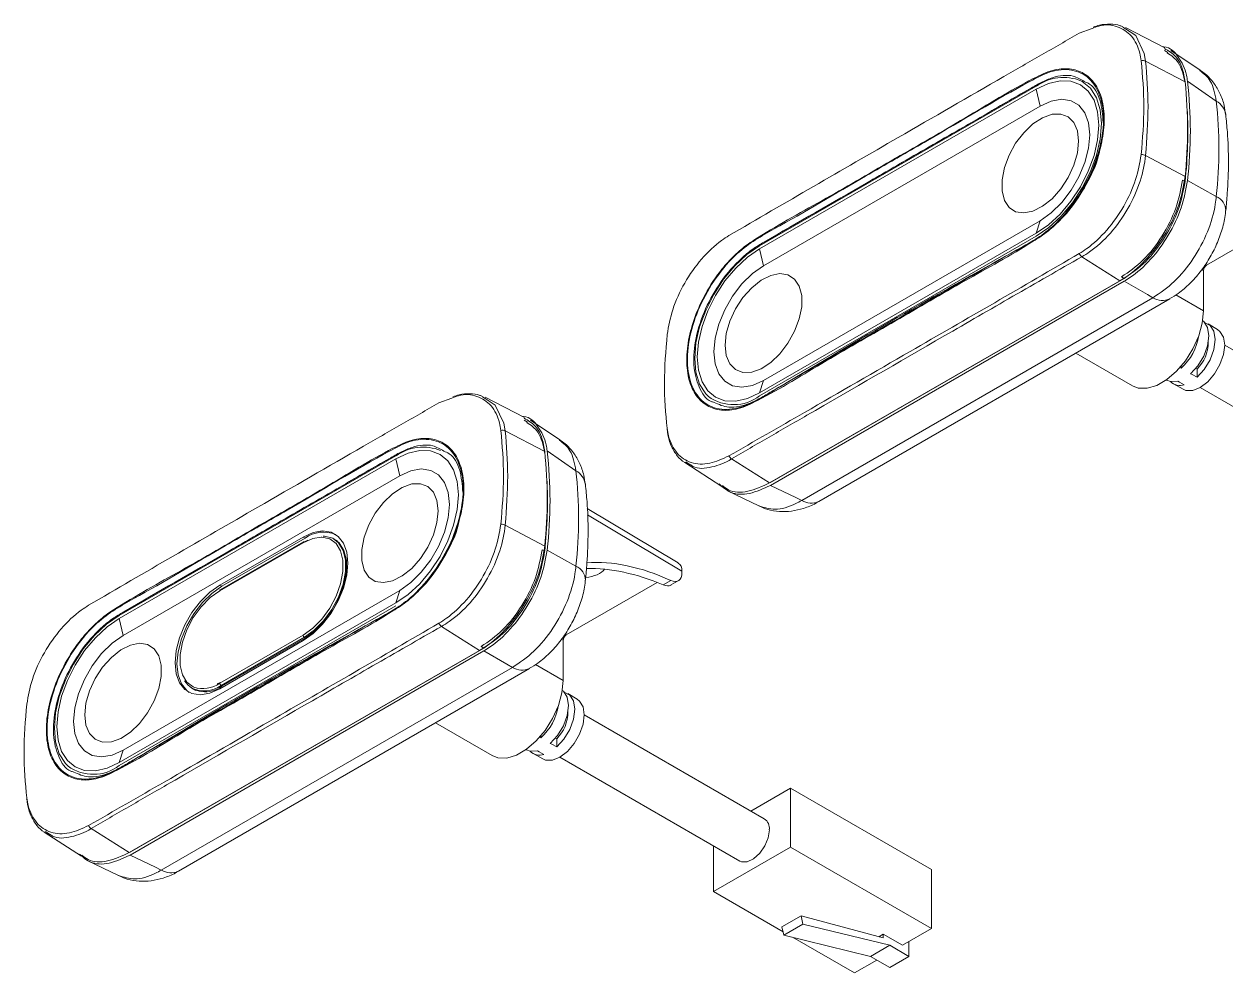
# Model space of a CAD drawing. Header units: millimetres. Extents: x 37 to 3702, y -325 to 1382.
# Drawn here: x 343.6 to 476.3, y 1006 to 1110.8 of the extents above; entities that cross this region are included whole.
import ezdxf

# ---------------------------------------------------------------- set-up
doc = ezdxf.new("R2010")
doc.units = ezdxf.units.MM
doc.layers.get('0').update_dxf_attribs({"lineweight": 20})

msp = doc.modelspace()

# ---------------------------------------------------------------- linework, layer by layer
at = {"color": 7, "linetype": 'Continuous', "lineweight": 20}
for p, q in [((461.54, 1110.32), (460.13, 1109.79)), ((464.95, 1110.45), (465.23, 1110.27)), ((469.58, 1108.19), (465.23, 1110.41)), ((469.92, 1107.68), (469.55, 1107.9)), ((473.46, 1105.72), (470.24, 1107.89)), ((471.81, 1104.42), (467.45, 1106.71)), ((475.25, 1102.31), (472.07, 1104.49)), ((455.38, 1103.95), (424.83, 1086.32)), ((424.83, 1085.99), (455.38, 1103.63)), ((455.44, 1104.09), (424.9, 1086.46)), ((455.81, 1101.75), (455.38, 1103.63)), ((455.47, 1104.1), (455.44, 1104.09)), ((425.26, 1084.12), (455.81, 1101.75)), ((471.81, 1093.96), (467.45, 1096.3)), ((471.8, 1093.41), (471.52, 1093.57)), ((472.07, 1093.54), (475.25, 1091.76)), ((484.21, 1089.98), (474.19, 1084.19)), ((425.26, 1071.46), (455.81, 1089.09)), ((455.81, 1089.09), (455.38, 1087.71)), ((424.83, 1070.07), (455.38, 1087.71)), ((424.83, 1069.74), (455.38, 1087.38)), ((425.26, 1084.12), (424.83, 1085.99)), ((464.61, 1082.47), (460.41, 1085.11)), ((473.84, 1083.58), (473.64, 1083.69)), ((473.84, 1083.58), (473.84, 1079.14)), ((464.61, 1082.47), (425.93, 1060.14)), ((426.03, 1060.18), (465.08, 1082.72)), ((426.04, 1059.87), (465.07, 1082.4)), ((465.08, 1082.72), (464.79, 1082.89)), ((429.47, 1058.21), (468.25, 1080.59)), ((431.35, 1058.08), (470.12, 1080.46)), ((473.84, 1079.14), (470.79, 1080.9)), ((475.4, 1077.08), (474.35, 1077.7)), ((496.05, 1063.88), (476.18, 1075.35)), ((459.74, 1074.47), (465.99, 1070.86)), ((471.2, 1072.89), (471.36, 1072.8)), ((471.36, 1072.8), (471.36, 1073.01)), ((473, 1072.79), (473.13, 1072.72)), ((473.13, 1071.8), (473.13, 1072.72)), ((425.26, 1071.46), (424.83, 1070.07)), ((469.76, 1071.51), (469.81, 1071.49)), ((470.52, 1071.08), (471.59, 1070.48)), ((473.48, 1070.67), (493.35, 1059.2)), ((390.83, 1069.5), (389.42, 1068.97)), ((394.24, 1069.63), (394.52, 1069.45)), ((398.87, 1067.37), (394.52, 1069.59)), ((401.1, 1063.6), (396.74, 1065.89)), ((399.21, 1066.86), (398.84, 1067.08)), ((402.75, 1064.9), (399.53, 1067.07)), ((414.62, 1066.05), (414.65, 1065.81)), ((384.67, 1063.13), (354.12, 1045.5)), ((384.73, 1063.27), (354.19, 1045.64)), ((384.76, 1063.28), (384.73, 1063.27)), ((404.54, 1061.49), (401.36, 1063.67)), ((354.12, 1045.17), (384.67, 1062.81)), ((385.1, 1060.93), (384.67, 1062.81)), ((416.55, 1062.39), (420.64, 1059.73)), ((417.13, 1062.18), (416.68, 1062.48)), ((425.93, 1060.14), (421.73, 1062.78)), ((354.55, 1043.29), (385.1, 1060.93)), ((421.28, 1059.28), (424.75, 1057.59)), ((426.03, 1060.18), (426.01, 1060.19)), ((415.85, 1051.3), (405.79, 1057.31)), ((416.25, 1050.39), (405.82, 1056.63)), ((401.1, 1053.14), (396.74, 1055.48)), ((374.42, 1054.15), (365.23, 1048.85)), ((374.63, 1054.03), (365.44, 1048.72)), ((374.63, 1054.03), (374.42, 1054.15)), ((374.56, 1053.63), (374.95, 1053.83)), ((378.22, 1053.7), (377.77, 1053.96)), ((374.42, 1053.54), (365.23, 1048.24)), ((374.46, 1053.64), (365.27, 1048.33)), ((401.09, 1052.59), (400.81, 1052.75)), ((401.36, 1052.72), (404.54, 1050.94)), ((416.25, 1050.39), (416.25, 1050.25)), ((365.44, 1048.72), (365.23, 1048.85)), ((413.5, 1049.16), (403.48, 1043.37)), ((414.18, 1048.88), (415.02, 1049.36)), ((415.03, 1048.87), (415.85, 1049.34)), ((354.55, 1030.64), (385.1, 1048.27)), ((385.1, 1048.27), (384.67, 1046.88)), ((354.12, 1029.25), (384.67, 1046.88)), ((354.12, 1028.92), (384.67, 1046.56)), ((354.55, 1043.29), (354.12, 1045.17)), ((365.23, 1038.02), (374.42, 1043.33)), ((393.9, 1041.65), (389.7, 1044.29)), ((355.32, 1019.36), (394.37, 1041.9)), ((365.23, 1037.41), (374.42, 1042.72)), ((374.56, 1043.09), (365.37, 1037.78)), ((365.44, 1037.7), (374.63, 1043.01)), ((374.56, 1043.09), (374.66, 1043.03)), ((394.37, 1041.9), (394.08, 1042.07)), ((403.13, 1042.76), (402.93, 1042.87)), ((403.13, 1042.76), (403.13, 1038.32)), ((393.9, 1041.65), (355.22, 1019.32)), ((355.33, 1019.05), (394.36, 1041.58)), ((358.76, 1017.38), (397.53, 1039.77)), ((360.64, 1017.25), (399.41, 1039.64)), ((403.13, 1038.32), (400.08, 1040.08)), ((365.27, 1038.11), (364.94, 1037.95)), ((362.12, 1037.47), (362.57, 1037.21)), ((365.37, 1037.78), (365.47, 1037.72)), ((404.69, 1036.26), (403.63, 1036.88)), ((425.34, 1023.06), (405.47, 1034.53)), ((389.03, 1033.65), (395.28, 1030.04)), ((400.49, 1032.07), (400.65, 1031.98)), ((400.65, 1031.98), (400.65, 1032.18)), ((402.29, 1031.97), (402.42, 1031.9)), ((402.42, 1030.98), (402.42, 1031.9)), ((354.55, 1030.64), (354.12, 1029.25)), ((399.05, 1030.69), (399.1, 1030.66)), ((399.81, 1030.26), (400.88, 1029.66)), ((402.77, 1029.85), (422.64, 1018.38)), ((423.86, 1023.91), (428.23, 1026.44)), ((443.79, 1017.46), (428.23, 1026.44)), ((428.23, 1026.44), (428.23, 1019.9)), ((343.9, 1025.23), (343.94, 1024.99)), ((345.84, 1021.57), (349.93, 1018.91)), ((346.42, 1021.36), (345.97, 1021.66)), ((355.22, 1019.32), (351.01, 1021.96)), ((355.32, 1019.36), (355.3, 1019.37)), ((419.74, 1015.01), (419.74, 1020.05)), ((428.23, 1019.9), (419.74, 1015.01)), ((443.79, 1010.92), (428.23, 1019.9)), ((350.57, 1018.46), (354.04, 1016.77)), ((443.79, 1017.46), (443.79, 1010.92)), ((427.41, 1010.58), (419.74, 1015.01)), ((429.41, 1012.33), (427.29, 1011.11)), ((429.61, 1011.43), (427.49, 1010.21)), ((429.61, 1011.43), (429.41, 1012.33)), ((429.41, 1012.33), (438.48, 1009.9)), ((439.19, 1009.09), (429.61, 1011.43)), ((427.49, 1010.21), (427.29, 1011.11)), ((437.07, 1007.86), (427.49, 1010.21)), ((438.48, 1010.31), (438, 1010.03)), ((438.48, 1010.31), (440.6, 1009.09)), ((438.48, 1009.9), (438.48, 1010.31)), ((443.79, 1010.92), (440.6, 1009.09)), ((435.3, 1006.03), (428.47, 1009.97)), ((439.19, 1009.09), (437.07, 1007.86)), ((441.31, 1007.86), (439.19, 1009.09)), ((441.31, 1009.5), (441.31, 1007.86)), ((437.77, 1007.45), (435.3, 1006.03)), ((439.19, 1006.64), (437.07, 1007.86)), ((441.31, 1007.86), (439.19, 1006.64))]:
    msp.add_line(p, q, dxfattribs=at)
at = {"color": 7, "linetype": 'Continuous', "lineweight": 20, "flags": 128}
for points in [[(465.23, 1110.27), (466.36, 1109.53), (467.3, 1107.57), (467.45, 1106.71), (467.45, 1106.71), (467.45, 1106.71)], [(455.38, 1087.38), (456.78, 1088.35), (458.13, 1089.59), (459.37, 1091.08), (460.46, 1092.74), (461.35, 1094.51), (462.01, 1096.32), (462.42, 1098.11), (462.56, 1099.81), (462.42, 1101.35), (462.01, 1102.67), (461.35, 1103.72), (460.46, 1104.46), (460.31, 1104.54)], [(455.38, 1103.63), (456.73, 1104.25), (458.02, 1104.54), (459.21, 1104.5), (460.26, 1104.11), (461.11, 1103.4), (461.75, 1102.39), (462.14, 1101.12), (462.28, 1099.65), (462.14, 1098.02), (461.75, 1096.3), (461.11, 1094.55), (460.26, 1092.85), (459.21, 1091.26), (458.02, 1089.83), (456.73, 1088.63), (455.38, 1087.71)], [(455.81, 1101.75), (457.03, 1102.29), (458.18, 1102.5), (459.22, 1102.34), (460.09, 1101.84), (460.74, 1101.02), (461.15, 1099.91), (461.29, 1098.59), (461.15, 1097.1), (460.74, 1095.53), (460.09, 1093.95), (459.22, 1092.45), (458.18, 1091.09), (457.03, 1089.96), (455.81, 1089.09)], [(460.05, 1097.87), (459.92, 1096.58), (459.52, 1095.21), (458.9, 1093.85), (458.08, 1092.6), (457.12, 1091.52), (456.07, 1090.69), (455.01, 1090.15), (454, 1089.95), (453.1, 1090.09), (452.37, 1090.56), (451.86, 1091.34), (451.6, 1092.38), (451.6, 1093.61), (451.86, 1094.95), (452.37, 1096.32), (453.1, 1097.64), (454, 1098.81), (455.01, 1099.78), (456.07, 1100.46), (457.12, 1100.84), (458.08, 1100.87), (458.9, 1100.56), (459.52, 1099.93), (459.92, 1099.01), (460.05, 1097.87)], [(424.83, 1086.32), (423.43, 1085.35), (422.09, 1084.1), (420.85, 1082.62), (419.76, 1080.96), (418.87, 1079.19), (418.2, 1077.38), (417.8, 1075.59), (417.66, 1073.89), (417.8, 1072.35), (418.2, 1071.03), (418.87, 1069.98), (419.17, 1069.67)], [(424.83, 1070.07), (423.49, 1069.45), (422.2, 1069.15), (421, 1069.2), (419.96, 1069.59), (419.1, 1070.3), (418.47, 1071.31), (418.07, 1072.58), (417.94, 1074.05), (418.07, 1075.68), (418.47, 1077.4), (419.1, 1079.15), (419.96, 1080.85), (421, 1082.44), (422.2, 1083.86), (423.49, 1085.06), (424.83, 1085.99)], [(425.26, 1071.46), (424.04, 1070.91), (422.88, 1070.71), (421.84, 1070.87), (420.97, 1071.37), (420.32, 1072.19), (419.92, 1073.29), (419.78, 1074.62), (419.92, 1076.11), (420.32, 1077.68), (420.97, 1079.26), (421.84, 1080.76), (422.88, 1082.12), (424.04, 1083.25), (425.26, 1084.12)], [(421.02, 1075.34), (421.15, 1074.2), (421.54, 1073.28), (422.17, 1072.65), (422.99, 1072.34), (423.95, 1072.37), (424.99, 1072.74), (426.05, 1073.43), (427.07, 1074.4), (427.96, 1075.57), (428.69, 1076.89), (429.2, 1078.26), (429.47, 1079.6), (429.47, 1080.83), (429.2, 1081.87), (428.69, 1082.65), (427.96, 1083.12), (427.07, 1083.26), (426.05, 1083.06), (424.99, 1082.52), (423.95, 1081.69), (422.99, 1080.61), (422.17, 1079.36), (421.54, 1078), (421.15, 1076.63), (421.02, 1075.34)], [(468.25, 1080.59), (467.64, 1080.94), (465.07, 1082.4)], [(473.84, 1079.14), (473.7, 1077.79), (473.31, 1076.37), (472.68, 1074.96), (471.85, 1073.63), (470.87, 1072.47), (469.79, 1071.54), (468.69, 1070.9), (467.61, 1070.59), (466.63, 1070.61), (465.99, 1070.86)], [(473.75, 1078.05), (473.87, 1077.95), (474.28, 1077.29), (474.42, 1076.37), (474.28, 1075.29), (473.87, 1074.15), (473.22, 1073.08), (472.42, 1072.2)], [(473.96, 1077.85), (474.57, 1077.53), (474.98, 1076.88), (475.12, 1075.96), (474.98, 1074.88), (474.57, 1073.74), (473.93, 1072.68), (473.13, 1071.8)], [(471.59, 1070.48), (471.9, 1070.36), (472.65, 1070.35), (473.48, 1070.68), (474.32, 1071.31), (475.07, 1072.19), (475.66, 1073.22), (476.04, 1074.31), (476.18, 1075.34), (476.04, 1076.23), (475.66, 1076.87), (475.4, 1077.08)], [(469.81, 1071.49), (470.21, 1071.34), (471.01, 1071.38)], [(471.72, 1070.98), (471.18, 1071.28), (471.01, 1071.38)], [(472.42, 1072.2), (472.6, 1072.1), (473.13, 1071.8)], [(394.52, 1069.45), (395.64, 1068.71), (396.59, 1066.75), (396.74, 1065.89), (396.74, 1065.89), (396.74, 1065.89)], [(384.67, 1062.81), (386.02, 1063.43), (387.31, 1063.72), (388.5, 1063.68), (389.55, 1063.29), (390.4, 1062.58), (391.04, 1061.57), (391.43, 1060.3), (391.57, 1058.83), (391.43, 1057.2), (391.04, 1055.48), (390.4, 1053.73), (389.55, 1052.03), (388.5, 1050.44), (387.31, 1049.01), (386.02, 1047.81), (384.67, 1046.88)], [(385.1, 1060.93), (386.31, 1061.47), (387.47, 1061.68), (388.51, 1061.52), (389.38, 1061.02), (390.03, 1060.2), (390.44, 1059.09), (390.58, 1057.76), (390.44, 1056.28), (390.03, 1054.71), (389.38, 1053.13), (388.51, 1051.63), (387.47, 1050.27), (386.31, 1049.14), (385.1, 1048.27)], [(389.34, 1057.05), (389.2, 1055.75), (388.81, 1054.39), (388.19, 1053.03), (387.37, 1051.78), (386.41, 1050.7), (385.36, 1049.87), (384.3, 1049.33), (383.29, 1049.13), (382.39, 1049.26), (381.66, 1049.74), (381.15, 1050.52), (380.89, 1051.56), (380.89, 1052.79), (381.15, 1054.13), (381.66, 1055.5), (382.39, 1056.81), (383.29, 1057.99), (384.3, 1058.95), (385.36, 1059.64), (386.41, 1060.02), (387.37, 1060.05), (388.19, 1059.74), (388.81, 1059.11), (389.2, 1058.19), (389.34, 1057.05)], [(426.04, 1059.87), (428.82, 1058.52), (429.47, 1058.21)], [(374.42, 1042.72), (375.52, 1043.5), (376.57, 1044.53), (377.5, 1045.75), (378.29, 1047.11), (378.88, 1048.53), (379.24, 1049.95), (379.37, 1051.29), (379.24, 1052.49), (378.88, 1053.49), (378.29, 1054.23), (377.5, 1054.69), (376.57, 1054.83), (375.52, 1054.65), (374.42, 1054.15)], [(374.42, 1043.33), (375.48, 1044.09), (376.47, 1045.1), (377.35, 1046.31), (378.06, 1047.64), (378.55, 1049.01), (378.81, 1050.36), (378.81, 1051.59), (378.55, 1052.64), (378.06, 1053.44), (377.35, 1053.95), (376.47, 1054.15), (376.41, 1054.15)], [(376.41, 1054.15), (375.48, 1054.01), (374.42, 1053.54)], [(377.77, 1053.96), (378.31, 1053.52), (378.83, 1052.69), (379.09, 1051.61), (379.09, 1050.34), (378.83, 1048.95), (378.31, 1047.53), (377.58, 1046.16), (376.68, 1044.91), (375.65, 1043.87), (374.56, 1043.09)], [(374.63, 1043.01), (375.73, 1043.8), (376.77, 1044.85), (377.68, 1046.1), (378.41, 1047.48), (378.93, 1048.91), (379.19, 1050.31), (379.19, 1051.59), (378.93, 1052.68), (378.41, 1053.51), (377.68, 1054.05), (376.77, 1054.25), (376.64, 1054.25)], [(365.23, 1048.85), (364.12, 1048.07), (363.08, 1047.04), (362.14, 1045.82), (361.36, 1044.46), (360.77, 1043.04), (360.4, 1041.62), (360.28, 1040.27), (360.4, 1039.07), (360.77, 1038.08), (361.36, 1037.33), (362.14, 1036.88), (363.08, 1036.74), (364.12, 1036.92), (365.23, 1037.41)], [(365.44, 1048.72), (364.34, 1047.94), (363.29, 1046.92), (362.35, 1045.7), (361.57, 1044.34), (360.98, 1042.91), (360.61, 1041.49), (360.49, 1040.15), (360.61, 1038.95), (360.98, 1037.95), (361.57, 1037.21), (361.83, 1037.01)], [(365.23, 1048.24), (364.17, 1047.48), (363.17, 1046.47), (362.29, 1045.26), (361.59, 1043.93), (361.09, 1042.55), (360.84, 1041.21), (360.84, 1039.98), (361.09, 1038.93), (361.59, 1038.13), (362.29, 1037.61), (362.36, 1037.59)], [(354.12, 1045.5), (352.72, 1044.53), (351.38, 1043.28), (350.14, 1041.8), (349.05, 1040.14), (348.16, 1038.37), (347.49, 1036.56), (347.08, 1034.76), (346.95, 1033.07), (347.08, 1031.53), (347.49, 1030.21), (348.16, 1029.16), (348.46, 1028.85)], [(354.12, 1029.25), (352.78, 1028.63), (351.49, 1028.33), (350.29, 1028.38), (349.25, 1028.77), (348.39, 1029.48), (347.75, 1030.49), (347.36, 1031.75), (347.23, 1033.23), (347.36, 1034.86), (347.75, 1036.58), (348.39, 1038.33), (349.25, 1040.03), (350.29, 1041.62), (351.49, 1043.04), (352.78, 1044.24), (354.12, 1045.17)], [(354.55, 1030.64), (353.33, 1030.09), (352.17, 1029.89), (351.13, 1030.05), (350.26, 1030.55), (349.61, 1031.37), (349.21, 1032.47), (349.07, 1033.8), (349.21, 1035.29), (349.61, 1036.86), (350.26, 1038.44), (351.13, 1039.94), (352.17, 1041.3), (353.33, 1042.43), (354.55, 1043.29)], [(350.31, 1034.52), (350.44, 1033.38), (350.83, 1032.46), (351.46, 1031.83), (352.27, 1031.52), (353.24, 1031.55), (354.28, 1031.92), (355.34, 1032.61), (356.35, 1033.58), (357.25, 1034.75), (357.98, 1036.07), (358.49, 1037.44), (358.76, 1038.78), (358.76, 1040.01), (358.49, 1041.05), (357.98, 1041.83), (357.25, 1042.3), (356.35, 1042.44), (355.34, 1042.24), (354.28, 1041.7), (353.24, 1040.87), (352.27, 1039.79), (351.46, 1038.54), (350.83, 1037.18), (350.44, 1035.81), (350.31, 1034.52)], [(397.53, 1039.77), (396.93, 1040.11), (394.36, 1041.58)], [(403.13, 1038.32), (402.99, 1036.97), (402.6, 1035.55), (401.97, 1034.13), (401.14, 1032.81), (400.16, 1031.65), (399.08, 1030.72), (397.98, 1030.08), (396.9, 1029.76), (395.92, 1029.79), (395.28, 1030.04)], [(403.04, 1037.23), (403.16, 1037.13), (403.57, 1036.47), (403.71, 1035.55), (403.57, 1034.47), (403.16, 1033.33), (402.51, 1032.26), (401.71, 1031.38)], [(403.25, 1037.03), (403.86, 1036.71), (404.27, 1036.06), (404.41, 1035.14), (404.27, 1034.06), (403.86, 1032.92), (403.22, 1031.86), (402.42, 1030.98)], [(400.88, 1029.66), (401.19, 1029.54), (401.94, 1029.53), (402.77, 1029.86), (403.61, 1030.49), (404.36, 1031.37), (404.95, 1032.4), (405.33, 1033.49), (405.47, 1034.52), (405.33, 1035.41), (404.95, 1036.05), (404.69, 1036.26)], [(401.71, 1031.38), (401.89, 1031.28), (402.42, 1030.98)], [(399.1, 1030.66), (399.5, 1030.52), (400.3, 1030.56)], [(401.01, 1030.16), (400.47, 1030.46), (400.3, 1030.56)], [(425.9, 1021.82), (425.77, 1020.95), (425.4, 1020.05), (424.84, 1019.24), (424.16, 1018.63), (423.46, 1018.3), (422.84, 1018.3), (422.64, 1018.38)], [(355.33, 1019.05), (358.11, 1017.7), (358.76, 1017.38)]]:
    msp.add_lwpolyline(points, dxfattribs=at)
at = {"color": 7, "linetype": 'Continuous', "lineweight": 20}
for centre, radius, start, end in [((467.15, 1106.09), 0.686, 64.5539, 106.0996), ((458.38, 1099.74), 5.17, 68.0541, 125.4088), ((423.78, 1099.19), 48.31, 353.7849, 6.2151), ((424.05, 1099.01), 48.34, 353.4967, 6.5033), ((455.53, 1103.97), 0.148, 125.0133, 186.2988), ((427.39, 1097.04), 48.15, 353.7132, 6.2868), ((474.25, 1100.49), 2.08, 9.0018, 61.0529), ((421.54, 1098.98), 50.57, 353.6729, 2.793), ((467.05, 1095.47), 0.92, 64.2712, 95.3492), ((474.55, 1090.15), 1.76, 1.8526, 66.3344), ((424.98, 1086.34), 0.148, 125.0133, 186.2988), ((460.86, 1085.75), 0.782, 201.0734, 234.856), ((469.3, 1082.21), 1.93, 236.9271, 295.4538), ((467.21, 1077.4), 6.2, 312.0441, 351.0301), ((470.32, 1075.62), 4.04, 314.015, 0.7526), ((471.24, 1072.32), 1.43, 223.5031, 289.6828), ((421.95, 1073.54), 4.76, 234.2166, 307.194), ((396.44, 1065.27), 0.686, 64.5539, 106.0996), ((414.82, 1066.07), 0.222, 154.3664, 186.932), ((387.67, 1058.92), 5.17, 68.0541, 125.4088), ((384.82, 1063.15), 0.148, 125.0133, 186.2988), ((353.07, 1058.37), 48.31, 353.7849, 6.2151), ((353.34, 1058.19), 48.34, 353.4967, 6.5033), ((422.15, 1063.42), 0.768, 202.0348, 236.5998), ((350.83, 1058.16), 50.57, 353.6729, 2.793), ((356.68, 1056.21), 48.15, 353.7132, 6.2868), ((403.54, 1059.67), 2.08, 9.0018, 61.0529), ((430.53, 1059.83), 1.93, 236.9537, 295.1251), ((396.34, 1054.65), 0.92, 64.2712, 95.3492), ((376.69, 1051.22), 3.49, 67.4716, 126.146), ((374.52, 1053.56), 0.0987, 125.0442, 186.268), ((374.5, 1053.55), 0.0998, 54.8867, 114.4743), ((403.84, 1049.33), 1.76, 1.8526, 66.3344), ((365.32, 1048.25), 0.0987, 125.0442, 186.268), ((354.27, 1045.52), 0.148, 125.0133, 186.2988), ((390.15, 1044.93), 0.782, 201.0734, 234.856), ((374.73, 1043.34), 0.308, 182.6294, 237.0819), ((398.59, 1041.39), 1.93, 236.9271, 295.4538), ((363.64, 1039.88), 2.82, 214.1404, 309.4556), ((363.34, 1040.74), 3.31, 252.6997, 304.6669), ((365.53, 1038.04), 0.308, 182.6294, 237.0819), ((363.49, 1040.28), 3.12, 243.9307, 306.9052), ((396.5, 1036.58), 6.2, 312.0441, 351.0301), ((399.61, 1034.8), 4.04, 314.015, 0.7526), ((400.52, 1031.5), 1.43, 223.5031, 289.6828), ((351.24, 1032.72), 4.76, 234.2166, 307.194), ((344.11, 1025.25), 0.222, 154.3664, 186.932), ((351.44, 1022.6), 0.768, 202.0348, 236.5998), ((424.64, 1022), 1.27, 352.0769, 56.6109), ((359.82, 1019.01), 1.93, 236.9537, 295.1251)]:
    msp.add_arc(centre, radius, start, end, dxfattribs=at)
for centre, major_axis, ratio, start_param, end_param in [((474.19, 1083.79), (0.25, 0.433), 0.577382, 0.785165, 2.355961), ((417.84, 1019.29), (-17.05, 30.57), 0.567218, 5.622266, 6.027837), ((414.84, 1049.57), (1, 1.73), 0.577382, 5.497858, 6.274457), ((405.32, 1051.17), (2.6, 0.04), 0.567125, 4.823392, 5.870221), ((417.1, 1018.86), (-17.96, 30.04), 0.587369, 5.604802, 5.95936), ((414.86, 1051.08), (-0.97, 1.75), 0.567218, 2.480674, 3.935499), ((414.02, 1050.59), (-1.03, 1.72), 0.587369, 2.46321, 3.132556), ((403.48, 1042.96), (0.25, 0.433), 0.577382, 0.785165, 2.355961)]:
    msp.add_ellipse(centre, major_axis=major_axis, ratio=ratio, start_param=start_param, end_param=end_param, dxfattribs=at)
for points, knots in [([(460.13, 1109.79), (458.74, 1109), (455.96, 1107.42), (449.29, 1103.56), (440.9, 1098.72), (430.78, 1092.89), (424.55, 1089.26), (421.44, 1087.45)], [0, 0, 0, 0, 0.107768, 0.215548, 0.517018, 0.758508, 1, 1, 1, 1]), ([(466.96, 1106.75), (466.91, 1107.03), (466.74, 1108.11), (465.98, 1109.62), (464.38, 1110.64), (462.8, 1110.84), (461.79, 1110.42), (461.54, 1110.32)], [0, 0, 0, 0, 0.097066, 0.369113, 0.64102, 0.913399, 1, 1, 1, 1]), ([(464.94, 1110.5), (464.84, 1110.54), (464.42, 1110.75), (463.55, 1110.82), (462.54, 1110.77), (461.9, 1110.54), (461.67, 1110.46)], [0, 0, 0, 0, 0.105686, 0.452806, 0.804291, 1, 1, 1, 1]), ([(469.36, 1108.31), (469.4, 1108.3), (470.14, 1108.27), (471.14, 1107.24), (471.88, 1105.77), (472.04, 1104.71), (472.07, 1104.49)], [0, 0, 0, 0, 0.024662, 0.454363, 0.883987, 1, 1, 1, 1]), ([(469.53, 1108.11), (469.97, 1107.85), (470.99, 1107.27), (471.61, 1105.76), (471.77, 1104.67), (471.81, 1104.42)], [0, 0, 0, 0, 0.372935, 0.860065, 1, 1, 1, 1]), ([(471.8, 1104.31), (471.62, 1105.14), (471.3, 1106.65), (470.28, 1107.33), (469.82, 1107.63)], [0, 0, 0, 0, 0.549798, 1, 1, 1, 1]), ([(439.85, 1096.01), (442.4, 1097.46), (447.47, 1100.33), (453.24, 1103.94), (457.16, 1105.82), (459.07, 1105.96), (460.67, 1105.46), (461.9, 1104.32), (462.69, 1102.6), (462.97, 1100.37), (462.69, 1097.83), (461.9, 1095.19), (460.77, 1092.84), (459.48, 1090.87), (458.15, 1089.27), (456.65, 1087.85), (453.07, 1085.53), (447.46, 1082.5), (439.83, 1077.99), (432.19, 1073.71), (426.42, 1070.09), (422.49, 1068.21), (420.58, 1068.07), (418.98, 1068.57), (417.75, 1069.71), (416.96, 1071.43), (416.68, 1073.65), (416.96, 1076.19), (417.75, 1078.83), (418.88, 1081.18), (420.17, 1083.15), (421.5, 1084.75), (423, 1086.18), (426.58, 1088.5), (432.2, 1091.52), (437.28, 1094.52), (439.84, 1096), (439.85, 1096.01)], [0, 0, 0, 0, 0.069696, 0.138339, 0.157946, 0.176338, 0.194408, 0.212473, 0.230898, 0.249766, 0.268634, 0.287059, 0.305124, 0.318688, 0.332377, 0.346246, 0.361265, 0.430008, 0.499802, 0.569596, 0.638339, 0.657946, 0.676338, 0.694408, 0.712473, 0.730898, 0.749766, 0.768634, 0.787059, 0.805124, 0.818688, 0.832377, 0.846246, 0.861265, 0.930008, 0.999802, 1, 1, 1, 1]), ([(439.83, 1095.91), (440.06, 1096.04), (441.24, 1096.72), (446.19, 1099.57), (451.63, 1102.88), (457.05, 1105.74), (459.36, 1105.89), (461.3, 1104.97), (462.55, 1102.99), (462.95, 1100.22), (462.46, 1096.95), (461.15, 1093.55), (459.16, 1090.42), (456.93, 1088.11), (454.81, 1086.72), (444.96, 1081.29), (435.08, 1075.6), (425.23, 1069.64), (423.12, 1068.5), (420.85, 1068.07), (418.77, 1068.73), (417.34, 1070.46), (416.72, 1073.07), (416.99, 1076.25), (418.11, 1079.65), (419.95, 1082.88), (422.15, 1085.43), (424.39, 1087.03), (429.11, 1089.66), (434.26, 1092.7), (438.72, 1095.27), (439.83, 1095.91)], [0, 0, 0, 0, 0.006471, 0.032357, 0.135897, 0.156416, 0.180069, 0.203755, 0.227399, 0.251086, 0.274716, 0.298403, 0.322064, 0.345727, 0.362781, 0.379938, 0.616517, 0.633607, 0.650629, 0.674295, 0.697956, 0.721623, 0.745287, 0.768946, 0.792617, 0.816285, 0.839953, 0.858653, 0.877532, 0.969736, 1, 1, 1, 1]), ([(466.96, 1096.39), (467.11, 1098.18), (467.4, 1101.81), (467.11, 1105.09), (466.96, 1106.75)], [0, 0, 0, 0, 0.495408, 1, 1, 1, 1]), ([(467.45, 1106.71), (467.58, 1105.07), (467.85, 1101.77), (467.58, 1098.13), (467.45, 1096.3)], [0, 0, 0, 0, 0.496084, 1, 1, 1, 1]), ([(475.25, 1102.31), (475.1, 1103.12), (474.81, 1104.6), (473.86, 1105.34), (473.42, 1105.68)], [0, 0, 0, 0, 0.5440081, 1, 1, 1, 1]), ([(476.27, 1100.81), (476.23, 1101.15), (476.14, 1101.96), (475.71, 1103.14), (475.01, 1104.31), (474.25, 1105.19), (473.67, 1105.57), (473.45, 1105.71)], [0, 0, 0, 0, 0.171796, 0.413128, 0.643512, 0.868982, 1, 1, 1, 1]), ([(460.65, 1104.47), (460.26, 1104.71), (459.3, 1105.3), (457.57, 1105.08), (455.92, 1104.39), (454.22, 1103.4), (451.22, 1101.68), (446.4, 1098.89), (442.43, 1096.6), (440.17, 1095.3)], [0, 0, 0, 0, 0.0778926, 0.1946452, 0.2544754, 0.3145689, 0.4362356, 0.6795692, 1, 1, 1, 1]), ([(462.77, 1099.92), (462.7, 1100.76), (462.55, 1102.5), (461.69, 1104.04), (460.86, 1104.39), (460.65, 1104.47)], [0, 0, 0, 0, 0.411339, 0.852522, 1, 1, 1, 1]), ([(476.31, 1090.22), (476.36, 1090.84), (476.53, 1092.65), (476.63, 1095.56), (476.54, 1098.47), (476.36, 1100.18), (476.3, 1100.82)], [0, 0, 0, 0, 0.169509, 0.48991, 0.810892, 1, 1, 1, 1]), ([(419.8, 1069.03), (420.32, 1068.8), (421.46, 1068.29), (423.37, 1068.71), (425.05, 1069.57), (426.75, 1070.6), (429.75, 1072.3), (435.62, 1075.71), (443.93, 1080.47), (451.06, 1084.67), (455.4, 1087.09), (457.26, 1088.33), (459.33, 1090.47), (461.17, 1093.44), (462.23, 1095.8), (462.39, 1096.96), (462.4, 1097.1)], [0, 0, 0, 0, 0.045437, 0.099708, 0.127781, 0.155947, 0.212409, 0.325333, 0.543286, 0.761239, 0.7954, 0.829731, 0.883992, 0.938254, 0.992566, 1, 1, 1, 1]), ([(460.13, 1085.47), (460.4, 1085.64), (461.45, 1086.31), (463.22, 1087.97), (465.11, 1090.64), (466.47, 1093.59), (466.8, 1095.48), (466.96, 1096.39)], [0, 0, 0, 0, 0.083038, 0.316192, 0.548943, 0.781924, 1, 1, 1, 1]), ([(467.45, 1096.3), (467.45, 1096.3), (467.36, 1095.39), (466.94, 1093.41), (465.58, 1090.38), (463.62, 1087.62), (461.78, 1085.95), (460.7, 1085.27), (460.41, 1085.11), (460.41, 1085.11)], [0, 0, 0, 0, 0.000004, 0.218071, 0.451333, 0.684269, 0.917217, 0.999996, 1, 1, 1, 1]), ([(440.17, 1095.3), (439.94, 1095.16), (438.76, 1094.48), (433.81, 1091.62), (428.68, 1088.68), (424.05, 1085.99), (422.41, 1084.64), (420.51, 1082.47), (418.75, 1079.38), (417.68, 1076.14), (417.42, 1073.08), (418.05, 1070.68), (418.92, 1069.28), (419.69, 1069.06), (419.8, 1069.03)], [0, 0, 0, 0, 0.021693, 0.108466, 0.455556, 0.494165, 0.533542, 0.60924, 0.68494, 0.760645, 0.836313, 0.911999, 0.987693, 1, 1, 1, 1]), ([(471.81, 1093.96), (471.63, 1092.93), (471.27, 1090.88), (469.75, 1087.69), (467.72, 1084.9), (465.89, 1083.25), (464.85, 1082.61), (464.61, 1082.47)], [0, 0, 0, 0, 0.233384, 0.46678, 0.699911, 0.933078, 1, 1, 1, 1]), ([(464.79, 1082.89), (465.61, 1083.45), (467.24, 1084.59), (469.35, 1087.34), (470.94, 1090.48), (471.33, 1092.54), (471.52, 1093.57)], [0, 0, 0, 0, 0.249986, 0.499908, 0.749792, 1, 1, 1, 1]), ([(472.07, 1093.54), (471.89, 1092.54), (471.53, 1090.53), (470.04, 1087.44), (468.06, 1084.73), (466.28, 1083.15), (465.28, 1082.53), (465.07, 1082.4)], [0, 0, 0, 0, 0.2342978, 0.4686046, 0.7027194, 0.9367922, 1, 1, 1, 1]), ([(465.08, 1082.72), (465.89, 1083.29), (467.52, 1084.43), (469.63, 1087.18), (471.23, 1090.32), (471.61, 1092.38), (471.8, 1093.41)], [0, 0, 0, 0, 0.249986, 0.499908, 0.749792, 1, 1, 1, 1]), ([(468.25, 1080.59), (469.05, 1081.13), (470.66, 1082.22), (472.79, 1084.84), (474.38, 1087.84), (475.08, 1090.23), (475.22, 1091.49), (475.25, 1091.76)], [0, 0, 0, 0, 0.23356, 0.467187, 0.700629, 0.933981, 1, 1, 1, 1]), ([(470.11, 1080.49), (470.43, 1080.67), (471.21, 1081.13), (472.35, 1082.13), (473.51, 1083.42), (474.51, 1084.89), (475.34, 1086.49), (475.93, 1088.17), (476.25, 1089.43), (476.28, 1090.1), (476.28, 1090.21)], [0, 0, 0, 0, 0.097163, 0.239615, 0.383446, 0.529447, 0.674219, 0.821837, 0.97127, 1, 1, 1, 1]), ([(421.44, 1087.45), (421.16, 1087.28), (420.13, 1086.61), (418.36, 1084.94), (416.48, 1082.27), (415.12, 1079.31), (414.78, 1077.44), (414.62, 1076.53)], [0, 0, 0, 0, 0.0830377, 0.3161923, 0.5489431, 0.7819244, 1, 1, 1, 1]), ([(421.44, 1063.13), (424.22, 1064.72), (430.88, 1068.54), (440.67, 1074.21), (450.78, 1080.03), (457.01, 1083.66), (460.13, 1085.47)], [0, 0, 0, 0, 0.215547, 0.517017, 0.758508, 1, 1, 1, 1]), ([(460.41, 1085.11), (457.87, 1083.66), (452.79, 1080.75), (442.69, 1074.9), (433.71, 1069.72), (425.86, 1065.2), (423.11, 1063.59), (421.73, 1062.78)], [0, 0, 0, 0, 0.196126, 0.392261, 0.784522, 0.89226, 1, 1, 1, 1]), ([(414.62, 1076.53), (414.47, 1074.73), (414.16, 1071.11), (414.46, 1067.82), (414.62, 1066.17)], [0, 0, 0, 0, 0.495408, 1, 1, 1, 1]), ([(396.25, 1065.93), (396.2, 1066.21), (396.03, 1067.29), (395.27, 1068.8), (393.67, 1069.82), (392.09, 1070.02), (391.08, 1069.6), (390.83, 1069.5)], [0, 0, 0, 0, 0.097066, 0.369113, 0.64102, 0.913399, 1, 1, 1, 1]), ([(394.23, 1069.67), (394.13, 1069.72), (393.71, 1069.93), (392.84, 1070), (391.83, 1069.95), (391.19, 1069.72), (390.96, 1069.64)], [0, 0, 0, 0, 0.105686, 0.452806, 0.804291, 1, 1, 1, 1]), ([(389.42, 1068.97), (388.03, 1068.18), (385.25, 1066.6), (378.58, 1062.74), (370.19, 1057.9), (360.07, 1052.07), (353.84, 1048.44), (350.73, 1046.63)], [0, 0, 0, 0, 0.107768, 0.215548, 0.517018, 0.758508, 1, 1, 1, 1]), ([(398.65, 1067.49), (398.69, 1067.48), (399.43, 1067.45), (400.43, 1066.42), (401.17, 1064.95), (401.33, 1063.89), (401.36, 1063.67)], [0, 0, 0, 0, 0.024662, 0.454363, 0.883987, 1, 1, 1, 1]), ([(398.82, 1067.29), (399.26, 1067.03), (400.28, 1066.45), (400.9, 1064.94), (401.06, 1063.85), (401.1, 1063.6)], [0, 0, 0, 0, 0.372935, 0.860065, 1, 1, 1, 1]), ([(396.25, 1055.57), (396.4, 1057.36), (396.69, 1060.99), (396.4, 1064.27), (396.25, 1065.93)], [0, 0, 0, 0, 0.495408, 1, 1, 1, 1]), ([(396.74, 1065.89), (396.87, 1064.25), (397.14, 1060.95), (396.87, 1057.31), (396.74, 1055.48)], [0, 0, 0, 0, 0.496084, 1, 1, 1, 1]), ([(401.09, 1063.49), (400.91, 1064.32), (400.59, 1065.83), (399.57, 1066.51), (399.11, 1066.81)], [0, 0, 0, 0, 0.549798, 1, 1, 1, 1]), ([(414.62, 1066.17), (414.66, 1065.88), (414.85, 1064.8), (415.61, 1063.29), (417.2, 1062.24), (419.23, 1062.12), (420.72, 1062.8), (421.44, 1063.13)], [0, 0, 0, 0, 0.083044, 0.315793, 0.548421, 0.781453, 1, 1, 1, 1]), ([(414.65, 1065.81), (414.67, 1065.64), (414.75, 1065.04), (415.09, 1064.11), (415.69, 1063.11), (416.4, 1062.42), (416.94, 1062.19), (417.14, 1062.11)], [0, 0, 0, 0, 0.095145, 0.33891, 0.597337, 0.851141, 1, 1, 1, 1]), ([(369.14, 1055.19), (371.69, 1056.64), (376.76, 1059.51), (382.53, 1063.12), (386.45, 1065), (388.36, 1065.14), (389.96, 1064.64), (391.19, 1063.5), (391.98, 1061.77), (392.26, 1059.55), (391.98, 1057.01), (391.19, 1054.37), (390.06, 1052.02), (388.77, 1050.05), (387.44, 1048.45), (385.94, 1047.03), (382.36, 1044.71), (376.74, 1041.68), (369.11, 1037.17), (361.48, 1032.89), (355.71, 1029.27), (351.78, 1027.39), (349.87, 1027.25), (348.27, 1027.75), (347.04, 1028.89), (346.25, 1030.61), (345.97, 1032.83), (346.25, 1035.37), (347.04, 1038.01), (348.17, 1040.36), (349.46, 1042.33), (350.79, 1043.93), (352.29, 1045.36), (355.87, 1047.68), (361.48, 1050.7), (366.57, 1053.7), (369.13, 1055.18), (369.14, 1055.19)], [0, 0, 0, 0, 0.069696, 0.138339, 0.157946, 0.176338, 0.194408, 0.212473, 0.230898, 0.249766, 0.268634, 0.287059, 0.305124, 0.318688, 0.332377, 0.346246, 0.361265, 0.430008, 0.499802, 0.569596, 0.638339, 0.657946, 0.676338, 0.694408, 0.712473, 0.730898, 0.749766, 0.768634, 0.787059, 0.805124, 0.818688, 0.832377, 0.846246, 0.861265, 0.930008, 0.999802, 1, 1, 1, 1]), ([(369.11, 1055.09), (369.35, 1055.22), (370.53, 1055.9), (375.48, 1058.74), (380.92, 1062.05), (386.33, 1064.92), (388.65, 1065.07), (390.59, 1064.14), (391.83, 1062.17), (392.24, 1059.4), (391.75, 1056.13), (390.44, 1052.73), (388.45, 1049.6), (386.22, 1047.28), (384.1, 1045.9), (374.25, 1040.47), (364.37, 1034.78), (354.52, 1028.82), (352.41, 1027.68), (350.14, 1027.24), (348.06, 1027.91), (346.63, 1029.64), (346.01, 1032.24), (346.28, 1035.43), (347.4, 1038.83), (349.24, 1042.06), (351.44, 1044.61), (353.68, 1046.21), (358.4, 1048.84), (363.55, 1051.88), (368.01, 1054.45), (369.11, 1055.09)], [0, 0, 0, 0, 0.006471, 0.032357, 0.135897, 0.156416, 0.180069, 0.203755, 0.227399, 0.251086, 0.274716, 0.298403, 0.322064, 0.345727, 0.362781, 0.379938, 0.616517, 0.633607, 0.650629, 0.674295, 0.697956, 0.721623, 0.745287, 0.768946, 0.792617, 0.816285, 0.839953, 0.858653, 0.877532, 0.969736, 1, 1, 1, 1]), ([(404.54, 1061.49), (404.39, 1062.3), (404.1, 1063.78), (403.15, 1064.52), (402.71, 1064.86)], [0, 0, 0, 0, 0.544008, 1, 1, 1, 1]), ([(405.56, 1059.99), (405.52, 1060.32), (405.42, 1061.13), (404.99, 1062.32), (404.3, 1063.49), (403.54, 1064.37), (402.96, 1064.75), (402.74, 1064.89)], [0, 0, 0, 0, 0.171796, 0.413128, 0.643512, 0.868982, 1, 1, 1, 1]), ([(389.94, 1063.65), (389.55, 1063.89), (388.59, 1064.48), (386.86, 1064.26), (385.21, 1063.57), (383.51, 1062.58), (380.51, 1060.86), (375.69, 1058.07), (371.72, 1055.78), (369.46, 1054.48)], [0, 0, 0, 0, 0.0778926, 0.1946452, 0.2544754, 0.3145689, 0.4362356, 0.6795692, 1, 1, 1, 1]), ([(392.06, 1059.1), (391.98, 1059.94), (391.84, 1061.68), (390.98, 1063.22), (390.15, 1063.57), (389.94, 1063.65)], [0, 0, 0, 0, 0.411339, 0.852522, 1, 1, 1, 1]), ([(421.73, 1062.78), (421.73, 1062.78), (421, 1062.34), (419.5, 1061.78), (417.87, 1061.64), (417.24, 1062.1), (417.13, 1062.18)], [0, 0, 0, 0, 0.0000083, 0.4363292, 0.9027395, 1, 1, 1, 1]), ([(405.59, 1049.39), (405.65, 1050.02), (405.82, 1051.83), (405.92, 1054.74), (405.83, 1057.65), (405.65, 1059.36), (405.59, 1060)], [0, 0, 0, 0, 0.169509, 0.48991, 0.810892, 1, 1, 1, 1]), ([(426.04, 1059.87), (425.25, 1059.51), (423.67, 1058.78), (421.64, 1058.88), (420.76, 1059.67), (420.37, 1060.02)], [0, 0, 0, 0, 0.357412, 0.714838, 1, 1, 1, 1]), ([(425.93, 1060.14), (425.12, 1059.77), (423.5, 1059.04), (421.66, 1059.06), (420.93, 1059.67), (420.72, 1059.85)], [0, 0, 0, 0, 0.413496, 0.827016, 1, 1, 1, 1]), ([(424.74, 1057.6), (425.06, 1057.45), (425.79, 1057.12), (427.02, 1056.94), (428.37, 1056.98), (429.72, 1057.31), (430.72, 1057.69), (431.24, 1058.03), (431.34, 1058.1)], [0, 0, 0, 0, 0.1527887, 0.3445314, 0.5401761, 0.7370782, 0.9481365, 1, 1, 1, 1]), ([(424.76, 1057.61), (425.33, 1057.42), (426.53, 1057.02), (428.25, 1057.53), (429.25, 1058.08), (429.47, 1058.21)], [0, 0, 0, 0, 0.417227, 0.871484, 1, 1, 1, 1]), ([(349.09, 1028.21), (349.61, 1027.98), (350.75, 1027.47), (352.66, 1027.89), (354.33, 1028.75), (356.04, 1029.77), (359.04, 1031.48), (364.91, 1034.89), (373.22, 1039.65), (380.35, 1043.85), (384.69, 1046.27), (386.55, 1047.51), (388.62, 1049.65), (390.46, 1052.62), (391.52, 1054.98), (391.67, 1056.14), (391.69, 1056.28)], [0, 0, 0, 0, 0.045437, 0.099708, 0.127781, 0.155947, 0.212409, 0.325333, 0.543286, 0.761239, 0.7954, 0.829731, 0.883992, 0.938254, 0.992566, 1, 1, 1, 1]), ([(389.42, 1044.65), (389.69, 1044.82), (390.74, 1045.49), (392.51, 1047.14), (394.4, 1049.82), (395.76, 1052.77), (396.09, 1054.65), (396.25, 1055.57)], [0, 0, 0, 0, 0.083038, 0.316192, 0.548943, 0.781924, 1, 1, 1, 1]), ([(396.74, 1055.48), (396.74, 1055.48), (396.65, 1054.57), (396.22, 1052.58), (394.87, 1049.56), (392.91, 1046.8), (391.07, 1045.13), (389.98, 1044.45), (389.7, 1044.29), (389.7, 1044.29)], [0, 0, 0, 0, 0.000004, 0.218071, 0.451333, 0.684269, 0.917217, 0.999996, 1, 1, 1, 1]), ([(369.46, 1054.48), (369.23, 1054.34), (368.05, 1053.66), (363.1, 1050.8), (357.97, 1047.86), (353.34, 1045.16), (351.7, 1043.82), (349.8, 1041.65), (348.04, 1038.56), (346.97, 1035.32), (346.71, 1032.26), (347.34, 1029.86), (348.21, 1028.46), (348.98, 1028.24), (349.09, 1028.21)], [0, 0, 0, 0, 0.021693, 0.108466, 0.455556, 0.494165, 0.533542, 0.60924, 0.68494, 0.760645, 0.836313, 0.911999, 0.987693, 1, 1, 1, 1]), ([(401.1, 1053.14), (400.92, 1052.11), (400.56, 1050.06), (399.04, 1046.87), (397.01, 1044.08), (395.18, 1042.43), (394.13, 1041.79), (393.9, 1041.65)], [0, 0, 0, 0, 0.233384, 0.46678, 0.699911, 0.933078, 1, 1, 1, 1]), ([(394.08, 1042.07), (394.9, 1042.63), (396.53, 1043.77), (398.64, 1046.52), (400.23, 1049.66), (400.62, 1051.72), (400.81, 1052.75)], [0, 0, 0, 0, 0.249986, 0.499908, 0.749792, 1, 1, 1, 1]), ([(401.36, 1052.72), (401.18, 1051.72), (400.82, 1049.71), (399.33, 1046.62), (397.35, 1043.91), (395.57, 1042.33), (394.57, 1041.71), (394.36, 1041.58)], [0, 0, 0, 0, 0.2342978, 0.4686046, 0.7027194, 0.9367922, 1, 1, 1, 1]), ([(394.37, 1041.9), (395.18, 1042.47), (396.81, 1043.61), (398.92, 1046.36), (400.52, 1049.5), (400.9, 1051.56), (401.09, 1052.59)], [0, 0, 0, 0, 0.249986, 0.499908, 0.749792, 1, 1, 1, 1]), ([(397.53, 1039.77), (398.34, 1040.31), (399.95, 1041.4), (402.08, 1044.02), (403.67, 1047.02), (404.37, 1049.41), (404.51, 1050.67), (404.54, 1050.94)], [0, 0, 0, 0, 0.23356, 0.467187, 0.700629, 0.933981, 1, 1, 1, 1]), ([(399.4, 1039.67), (399.72, 1039.85), (400.5, 1040.31), (401.64, 1041.31), (402.8, 1042.6), (403.8, 1044.07), (404.63, 1045.67), (405.22, 1047.35), (405.54, 1048.61), (405.57, 1049.28), (405.57, 1049.39)], [0, 0, 0, 0, 0.097163, 0.239615, 0.383446, 0.529447, 0.674219, 0.821837, 0.97127, 1, 1, 1, 1]), ([(350.73, 1046.63), (350.45, 1046.45), (349.42, 1045.79), (347.65, 1044.12), (345.77, 1041.45), (344.41, 1038.49), (344.07, 1036.62), (343.91, 1035.71)], [0, 0, 0, 0, 0.0830377, 0.3161923, 0.5489431, 0.7819244, 1, 1, 1, 1]), ([(350.73, 1022.31), (353.51, 1023.9), (360.17, 1027.72), (369.96, 1033.39), (380.07, 1039.21), (386.3, 1042.84), (389.42, 1044.65)], [0, 0, 0, 0, 0.215547, 0.517017, 0.758508, 1, 1, 1, 1]), ([(389.7, 1044.29), (387.16, 1042.84), (382.08, 1039.93), (371.98, 1034.08), (363, 1028.9), (355.15, 1024.38), (352.39, 1022.77), (351.01, 1021.96)], [0, 0, 0, 0, 0.196126, 0.392261, 0.784522, 0.89226, 1, 1, 1, 1]), ([(343.91, 1035.71), (343.75, 1033.91), (343.45, 1030.29), (343.75, 1027), (343.91, 1025.35)], [0, 0, 0, 0, 0.495408, 1, 1, 1, 1]), ([(343.91, 1025.35), (343.95, 1025.06), (344.14, 1023.98), (344.9, 1022.47), (346.49, 1021.42), (348.52, 1021.3), (350.01, 1021.98), (350.73, 1022.31)], [0, 0, 0, 0, 0.083044, 0.315793, 0.548421, 0.781453, 1, 1, 1, 1]), ([(343.94, 1024.99), (343.96, 1024.82), (344.04, 1024.22), (344.38, 1023.29), (344.98, 1022.29), (345.69, 1021.6), (346.23, 1021.37), (346.43, 1021.29)], [0, 0, 0, 0, 0.0951447, 0.3389104, 0.5973374, 0.8511405, 1, 1, 1, 1]), ([(351.01, 1021.96), (351.01, 1021.96), (350.29, 1021.52), (348.79, 1020.96), (347.16, 1020.82), (346.52, 1021.28), (346.42, 1021.36)], [0, 0, 0, 0, 0.0000083, 0.4363292, 0.9027395, 1, 1, 1, 1]), ([(355.22, 1019.32), (354.41, 1018.95), (352.79, 1018.22), (350.95, 1018.24), (350.22, 1018.85), (350, 1019.03)], [0, 0, 0, 0, 0.413496, 0.827016, 1, 1, 1, 1]), ([(355.33, 1019.05), (354.54, 1018.69), (352.96, 1017.96), (350.96, 1018.05), (350.1, 1018.82), (349.73, 1019.15)], [0, 0, 0, 0, 0.363257, 0.726527, 1, 1, 1, 1]), ([(354.03, 1016.78), (354.35, 1016.63), (355.07, 1016.3), (356.31, 1016.12), (357.66, 1016.16), (359.01, 1016.49), (360.01, 1016.87), (360.53, 1017.21), (360.63, 1017.28)], [0, 0, 0, 0, 0.1527887, 0.3445314, 0.5401761, 0.7370782, 0.9481365, 1, 1, 1, 1]), ([(354.05, 1016.79), (354.62, 1016.6), (355.82, 1016.2), (357.54, 1016.71), (358.54, 1017.26), (358.76, 1017.38)], [0, 0, 0, 0, 0.417227, 0.871484, 1, 1, 1, 1])]:
    msp.add_open_spline(points, degree=3, knots=knots, dxfattribs=at)

doc.saveas('drawing.dxf')
